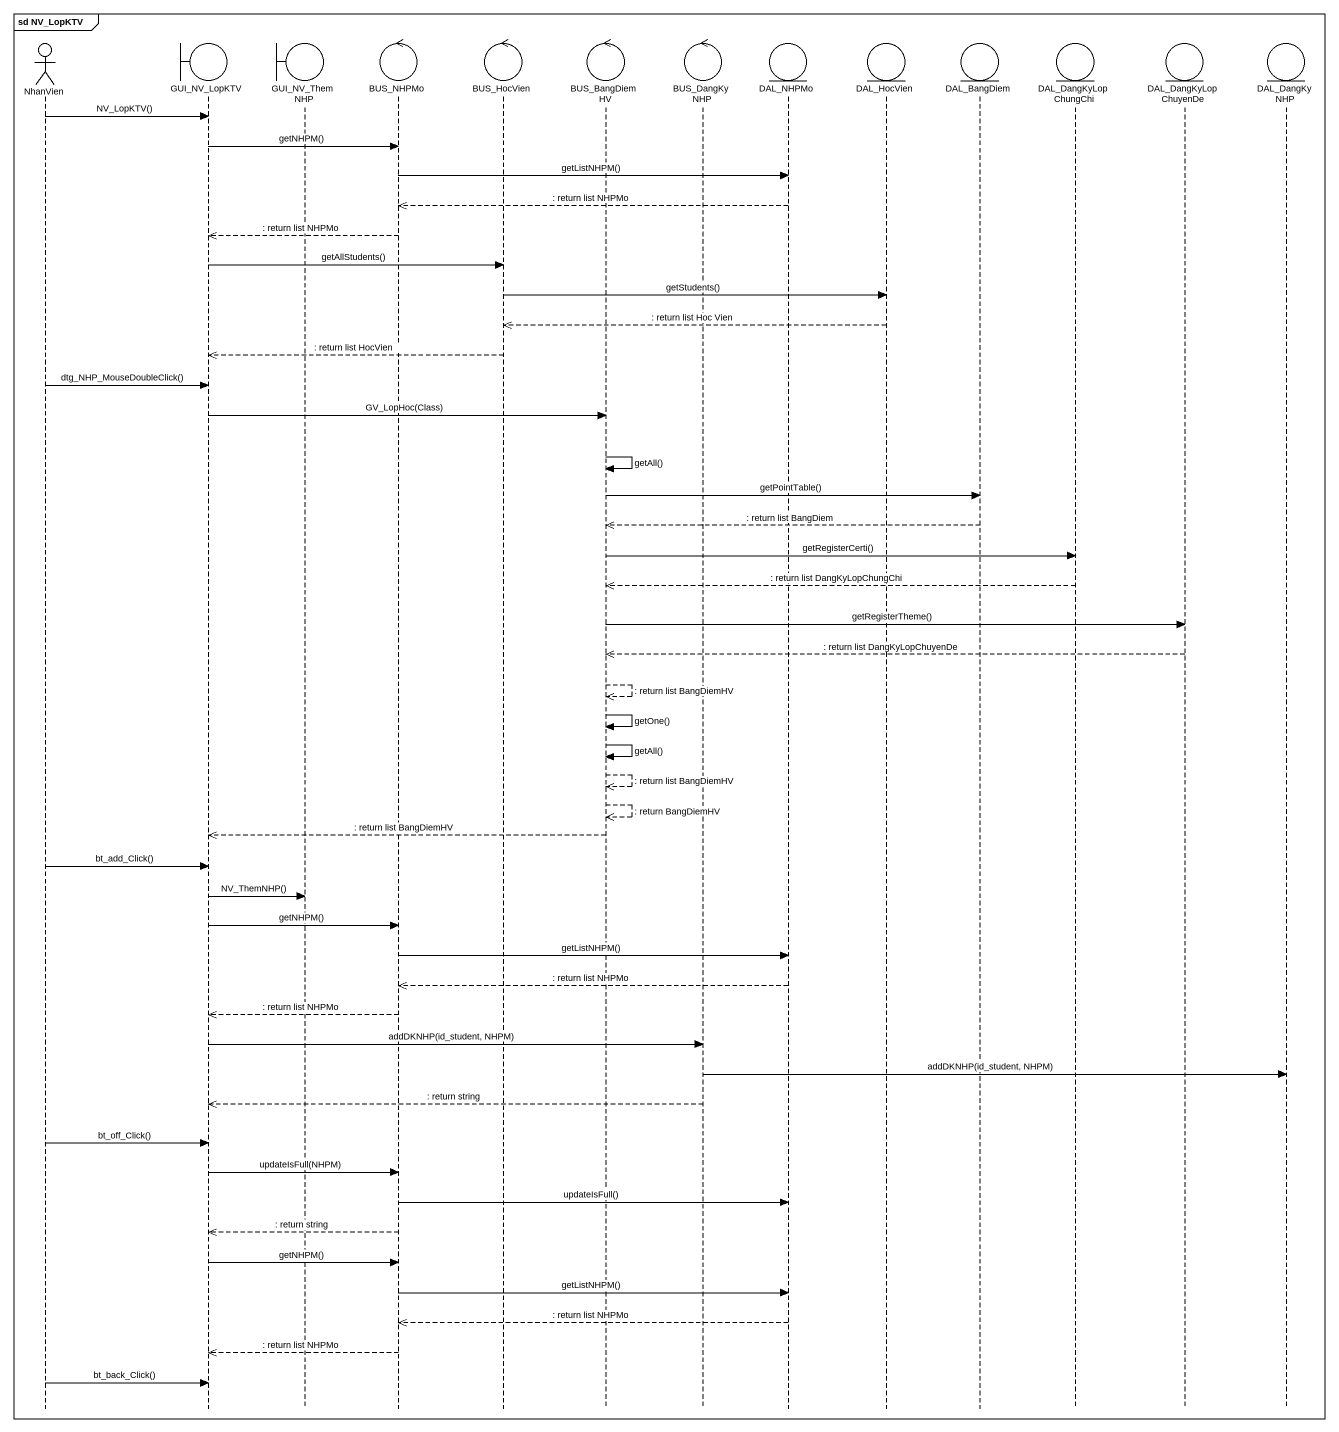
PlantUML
@startuml
mainframe sd NV_LopKTV
hide footbox
actor NhanVien
boundary GUI_NV_LopKTV
boundary GUI_NV_ThemNHP
control BUS_NHPMo
control BUS_HocVien
control BUS_BangDiemHV
control BUS_DangKyNHP
entity DAL_NHPMo
entity DAL_HocVien
entity DAL_BangDiem
entity DAL_DangKyLopChungChi
entity DAL_DangKyLopChuyenDe
entity DAL_DangKyNHP

NhanVien -> GUI_NV_LopKTV : NV_LopKTV()
GUI_NV_LopKTV -> BUS_NHPMo : getNHPM()
BUS_NHPMo -> DAL_NHPMo : getListNHPM()
DAL_NHPMo -->> BUS_NHPMo : : return list NHPMo
BUS_NHPMo -->> GUI_NV_LopKTV : : return list NHPMo
GUI_NV_LopKTV -> BUS_HocVien : getAllStudents()
BUS_HocVien -> DAL_HocVien : getStudents()
DAL_HocVien -->> BUS_HocVien : : return list Hoc Vien
BUS_HocVien -->> GUI_NV_LopKTV : : return list HocVien
NhanVien -> GUI_NV_LopKTV : dtg_NHP_MouseDoubleClick()
GUI_NV_LopKTV -> BUS_BangDiemHV : GV_LopHoc(Class)
BUS_BangDiemHV -> BUS_BangDiemHV : getAll()
BUS_BangDiemHV -> DAL_BangDiem : getPointTable()
DAL_BangDiem -->> BUS_BangDiemHV : : return list BangDiem
BUS_BangDiemHV -> DAL_DangKyLopChungChi : getRegisterCerti()
DAL_DangKyLopChungChi -->> BUS_BangDiemHV : : return list DangKyLopChungChi
BUS_BangDiemHV -> DAL_DangKyLopChuyenDe : getRegisterTheme()
DAL_DangKyLopChuyenDe -->> BUS_BangDiemHV : : return list DangKyLopChuyenDe
BUS_BangDiemHV -->> BUS_BangDiemHV : : return list BangDiemHV
BUS_BangDiemHV -> BUS_BangDiemHV : getOne()
BUS_BangDiemHV -> BUS_BangDiemHV : getAll()
BUS_BangDiemHV -->> BUS_BangDiemHV : : return list BangDiemHV
BUS_BangDiemHV -->> BUS_BangDiemHV : : return BangDiemHV
BUS_BangDiemHV -->> GUI_NV_LopKTV : : return list BangDiemHV
NhanVien -> GUI_NV_LopKTV : bt_add_Click()
GUI_NV_LopKTV -> GUI_NV_ThemNHP : NV_ThemNHP()
GUI_NV_LopKTV -> BUS_NHPMo : getNHPM()
BUS_NHPMo -> DAL_NHPMo : getListNHPM()
DAL_NHPMo -->> BUS_NHPMo : : return list NHPMo
BUS_NHPMo -->> GUI_NV_LopKTV : : return list NHPMo
GUI_NV_LopKTV -> BUS_DangKyNHP : addDKNHP(id_student, NHPM)
BUS_DangKyNHP -> DAL_DangKyNHP : addDKNHP(id_student, NHPM)
BUS_DangKyNHP -->> GUI_NV_LopKTV : : return string
NhanVien -> GUI_NV_LopKTV : bt_off_Click()
GUI_NV_LopKTV -> BUS_NHPMo : updateIsFull(NHPM)
BUS_NHPMo -> DAL_NHPMo : updateIsFull()
BUS_NHPMo -->> GUI_NV_LopKTV : : return string
GUI_NV_LopKTV -> BUS_NHPMo : getNHPM()
BUS_NHPMo -> DAL_NHPMo : getListNHPM()
DAL_NHPMo -->> BUS_NHPMo : : return list NHPMo
BUS_NHPMo -->> GUI_NV_LopKTV : : return list NHPMo
NhanVien -> GUI_NV_LopKTV : bt_back_Click()
@enduml
